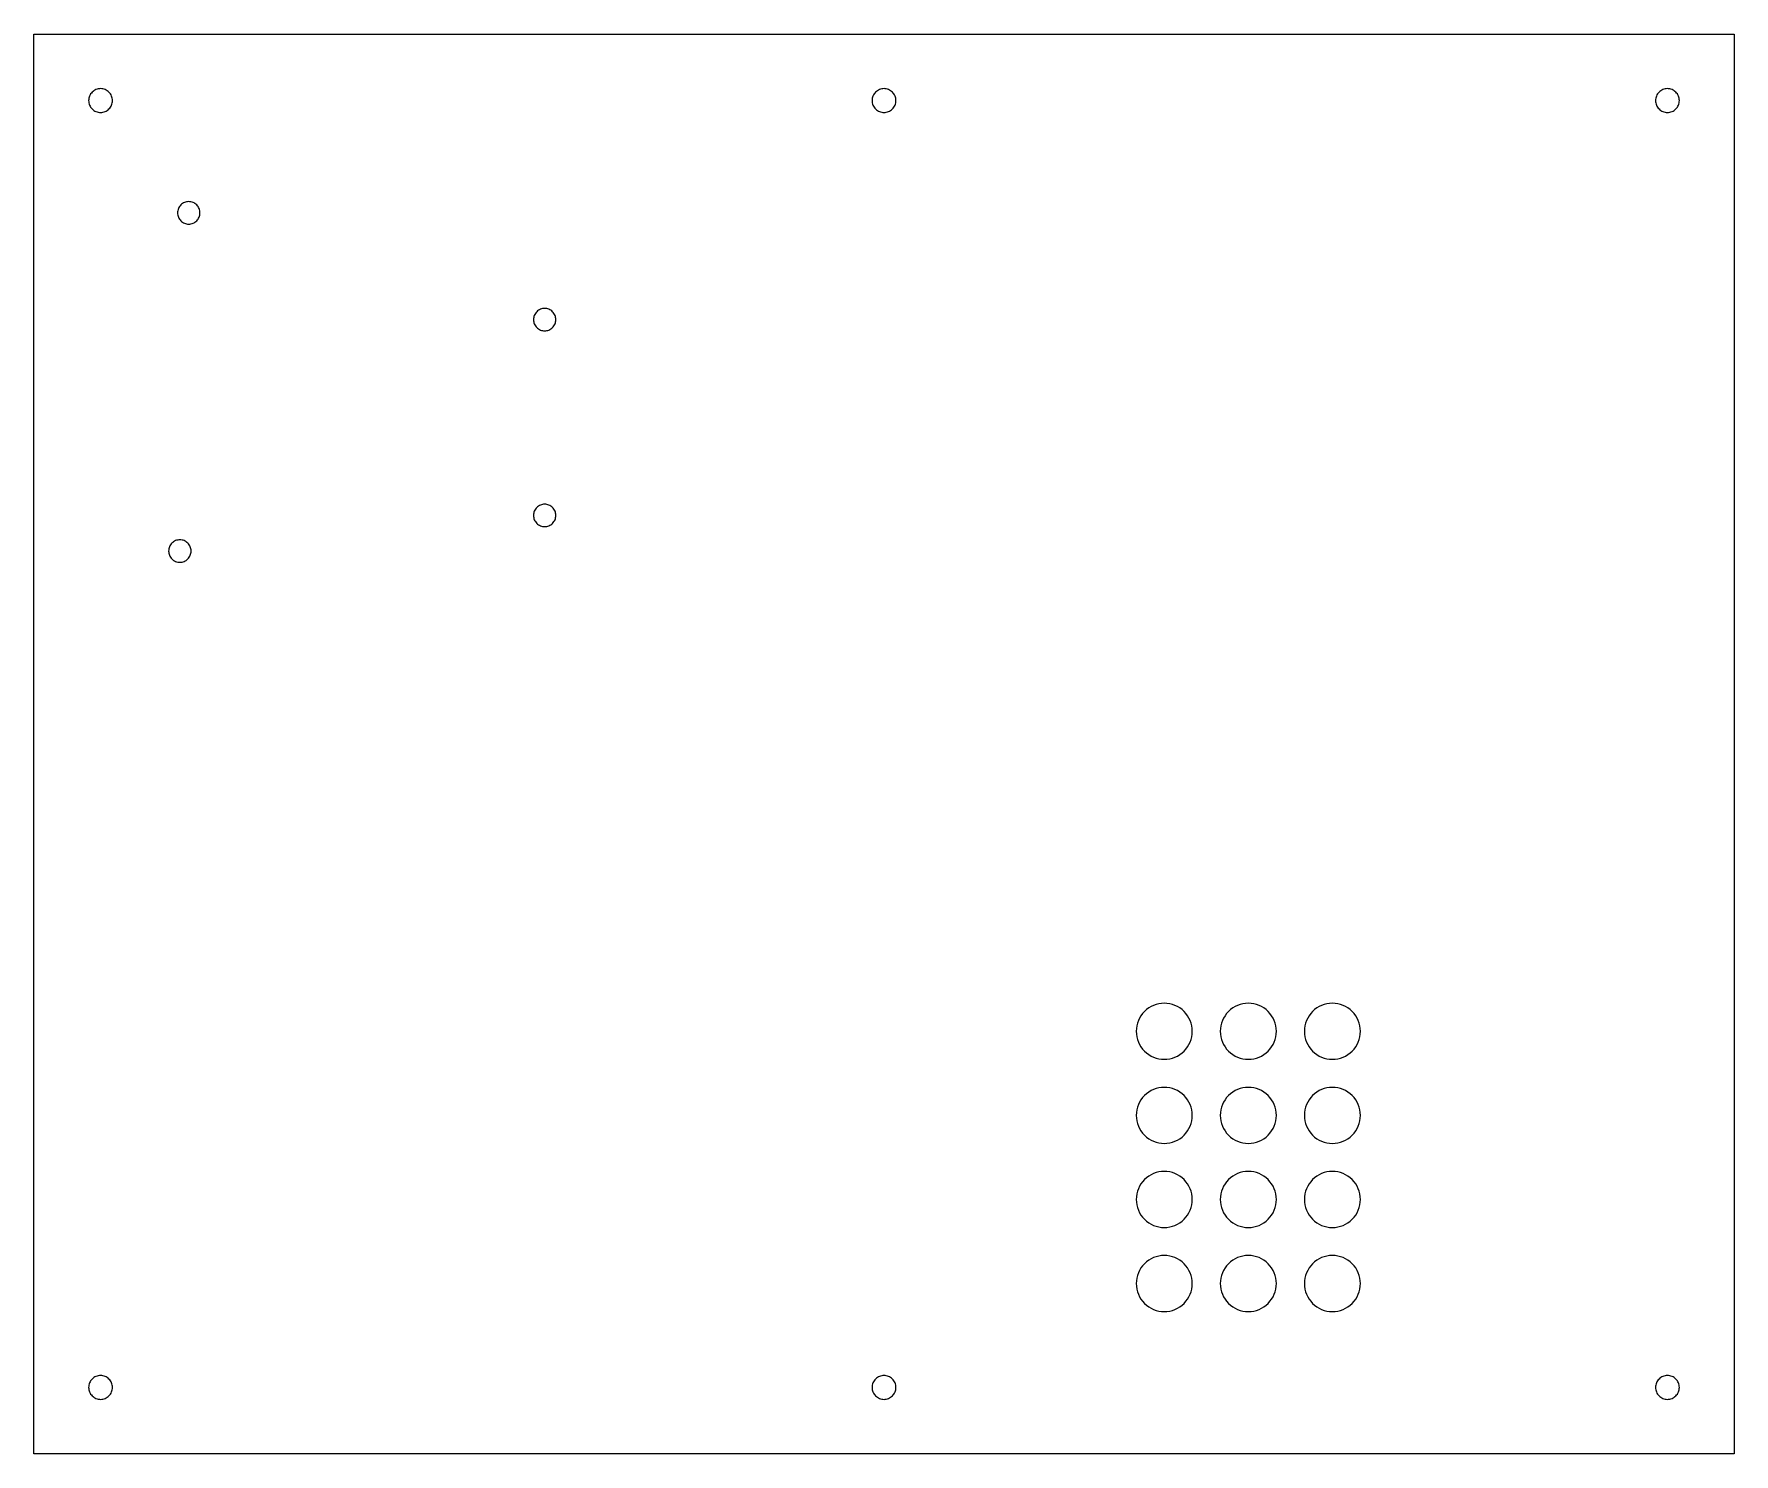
# Model space of a CAD drawing. Header units: millimetres. Extents: x 0 to 243, y 0 to 203.
import ezdxf

# ---------------------------------------------------------------- set-up
doc = ezdxf.new("R2010")
doc.units = ezdxf.units.MM

msp = doc.modelspace()

# ---------------------------------------------------------------- linework, layer by layer
for points in [[(0, 0), (0, 202.65), (242.65, 202.65), (242.65, 0)], [(11.0706, 192.4994), (11.1268, 192.6565), (11.1673, 192.8183), (11.1918, 192.9834), (11.2, 193.15), (11.1918, 193.3166), (11.1673, 193.4817), (11.1268, 193.6435), (11.0706, 193.8006), (10.9993, 193.9514), (10.9135, 194.0945), (10.8141, 194.2285), (10.7021, 194.3521), (10.5785, 194.4641), (10.4445, 194.5635), (10.3014, 194.6493), (10.1506, 194.7206), (9.9935, 194.7768), (9.8317, 194.8173), (9.6666, 194.8418), (9.5, 194.85), (9.3334, 194.8418), (9.1683, 194.8173), (9.0065, 194.7768), (8.8494, 194.7206), (8.6986, 194.6493), (8.5555, 194.5635), (8.4215, 194.4641), (8.2979, 194.3521), (8.1859, 194.2285), (8.0865, 194.0945), (8.0007, 193.9514), (7.9294, 193.8006), (7.8732, 193.6435), (7.8327, 193.4817), (7.8082, 193.3166), (7.8, 193.15), (7.8082, 192.9834), (7.8327, 192.8183), (7.8732, 192.6565), (7.9294, 192.4994), (8.0007, 192.3486), (8.0865, 192.2055), (8.1859, 192.0715), (8.2979, 191.9479), (8.4215, 191.8359), (8.5555, 191.7365), (8.6986, 191.6507), (8.8494, 191.5794), (9.0065, 191.5232), (9.1683, 191.4827), (9.3334, 191.4582), (9.5, 191.45), (9.6666, 191.4582), (9.8317, 191.4827), (9.9935, 191.5232), (10.1506, 191.5794), (10.3014, 191.6507), (10.4445, 191.7365), (10.5785, 191.8359), (10.7021, 191.9479), (10.8141, 192.0715), (10.9135, 192.2055), (10.9993, 192.3486)], [(122.8956, 192.4994), (122.9518, 192.6565), (122.9923, 192.8183), (123.0168, 192.9834), (123.025, 193.15), (123.0168, 193.3166), (122.9923, 193.4817), (122.9518, 193.6435), (122.8956, 193.8006), (122.8243, 193.9514), (122.7385, 194.0945), (122.6391, 194.2285), (122.5271, 194.3521), (122.4035, 194.4641), (122.2695, 194.5635), (122.1264, 194.6493), (121.9756, 194.7206), (121.8185, 194.7768), (121.6567, 194.8173), (121.4916, 194.8418), (121.325, 194.85), (121.1584, 194.8418), (120.9933, 194.8173), (120.8315, 194.7768), (120.6744, 194.7206), (120.5236, 194.6493), (120.3805, 194.5635), (120.2465, 194.4641), (120.1229, 194.3521), (120.0109, 194.2285), (119.9115, 194.0945), (119.8257, 193.9514), (119.7544, 193.8006), (119.6982, 193.6435), (119.6577, 193.4817), (119.6332, 193.3166), (119.625, 193.15), (119.6332, 192.9834), (119.6577, 192.8183), (119.6982, 192.6565), (119.7544, 192.4994), (119.8257, 192.3486), (119.9115, 192.2055), (120.0109, 192.0715), (120.1229, 191.9479), (120.2465, 191.8359), (120.3805, 191.7365), (120.5236, 191.6507), (120.6744, 191.5794), (120.8315, 191.5232), (120.9933, 191.4827), (121.1584, 191.4582), (121.325, 191.45), (121.4916, 191.4582), (121.6567, 191.4827), (121.8185, 191.5232), (121.9756, 191.5794), (122.1264, 191.6507), (122.2695, 191.7365), (122.4035, 191.8359), (122.5271, 191.9479), (122.6391, 192.0715), (122.7385, 192.2055), (122.8243, 192.3486)], [(234.7206, 192.4994), (234.7768, 192.6565), (234.8173, 192.8183), (234.8418, 192.9834), (234.85, 193.15), (234.8418, 193.3166), (234.8173, 193.4817), (234.7768, 193.6435), (234.7206, 193.8006), (234.6493, 193.9514), (234.5635, 194.0945), (234.4641, 194.2285), (234.3521, 194.3521), (234.2285, 194.4641), (234.0945, 194.5635), (233.9514, 194.6493), (233.8006, 194.7206), (233.6435, 194.7768), (233.4817, 194.8173), (233.3166, 194.8418), (233.15, 194.85), (232.9834, 194.8418), (232.8183, 194.8173), (232.6565, 194.7768), (232.4994, 194.7206), (232.3486, 194.6493), (232.2055, 194.5635), (232.0715, 194.4641), (231.9479, 194.3521), (231.8359, 194.2285), (231.7365, 194.0945), (231.6507, 193.9514), (231.5794, 193.8006), (231.5232, 193.6435), (231.4827, 193.4817), (231.4582, 193.3166), (231.45, 193.15), (231.4582, 192.9834), (231.4827, 192.8183), (231.5232, 192.6565), (231.5794, 192.4994), (231.6507, 192.3486), (231.7365, 192.2055), (231.8359, 192.0715), (231.9479, 191.9479), (232.0715, 191.8359), (232.2055, 191.7365), (232.3486, 191.6507), (232.4994, 191.5794), (232.6565, 191.5232), (232.8183, 191.4827), (232.9834, 191.4582), (233.15, 191.45), (233.3166, 191.4582), (233.4817, 191.4827), (233.6435, 191.5232), (233.8006, 191.5794), (233.9514, 191.6507), (234.0945, 191.7365), (234.2285, 191.8359), (234.3521, 191.9479), (234.4641, 192.0715), (234.5635, 192.2055), (234.6493, 192.3486)], [(23.6211, 176.6605), (23.6593, 176.8129), (23.6823, 176.9682), (23.69, 177.125), (23.6823, 177.2818), (23.6593, 177.4371), (23.6211, 177.5895), (23.5682, 177.7373), (23.5011, 177.8792), (23.4204, 178.0139), (23.3268, 178.14), (23.2214, 178.2564), (23.105, 178.3618), (22.9789, 178.4554), (22.8442, 178.5361), (22.7023, 178.6032), (22.5545, 178.6561), (22.4021, 178.6943), (22.2468, 178.7173), (22.09, 178.725), (21.9332, 178.7173), (21.7779, 178.6943), (21.6255, 178.6561), (21.4777, 178.6032), (21.3358, 178.5361), (21.2011, 178.4554), (21.075, 178.3618), (20.9586, 178.2564), (20.8532, 178.14), (20.7596, 178.0139), (20.6789, 177.8792), (20.6118, 177.7373), (20.5589, 177.5895), (20.5207, 177.4371), (20.4977, 177.2818), (20.49, 177.125), (20.4977, 176.9682), (20.5207, 176.8129), (20.5589, 176.6605), (20.6118, 176.5127), (20.6789, 176.3708), (20.7596, 176.2361), (20.8532, 176.11), (20.9586, 175.9936), (21.075, 175.8882), (21.2011, 175.7946), (21.3358, 175.7139), (21.4777, 175.6468), (21.6255, 175.5939), (21.7779, 175.5557), (21.9332, 175.5327), (22.09, 175.525), (22.2468, 175.5327), (22.4021, 175.5557), (22.5545, 175.5939), (22.7023, 175.6468), (22.8442, 175.7139), (22.9789, 175.7946), (23.105, 175.8882), (23.2214, 175.9936), (23.3268, 176.11), (23.4204, 176.2361), (23.5011, 176.3708), (23.5682, 176.5127)], [(74.3682, 161.2727), (74.4211, 161.4205), (74.4593, 161.5729), (74.4823, 161.7282), (74.49, 161.885), (74.4823, 162.0418), (74.4593, 162.1971), (74.4211, 162.3495), (74.3682, 162.4973), (74.3011, 162.6392), (74.2204, 162.7739), (74.1268, 162.9), (74.0214, 163.0164), (73.905, 163.1218), (73.7789, 163.2154), (73.6442, 163.2961), (73.5023, 163.3632), (73.3545, 163.4161), (73.2021, 163.4543), (73.0468, 163.4773), (72.89, 163.485), (72.7332, 163.4773), (72.5779, 163.4543), (72.4255, 163.4161), (72.2777, 163.3632), (72.1358, 163.2961), (72.0011, 163.2154), (71.875, 163.1218), (71.7586, 163.0164), (71.6532, 162.9), (71.5596, 162.7739), (71.4789, 162.6392), (71.4118, 162.4973), (71.3589, 162.3495), (71.3207, 162.1971), (71.2977, 162.0418), (71.29, 161.885), (71.2977, 161.7282), (71.3207, 161.5729), (71.3589, 161.4205), (71.4118, 161.2727), (71.4789, 161.1308), (71.5596, 160.9961), (71.6532, 160.87), (71.7586, 160.7536), (71.875, 160.6482), (72.0011, 160.5546), (72.1358, 160.4739), (72.2777, 160.4068), (72.4255, 160.3539), (72.5779, 160.3157), (72.7332, 160.2927), (72.89, 160.285), (73.0468, 160.2927), (73.2021, 160.3157), (73.3545, 160.3539), (73.5023, 160.4068), (73.6442, 160.4739), (73.7789, 160.5546), (73.905, 160.6482), (74.0214, 160.7536), (74.1268, 160.87), (74.2204, 160.9961), (74.3011, 161.1308)], [(74.3682, 133.3327), (74.4211, 133.4805), (74.4593, 133.6329), (74.4823, 133.7882), (74.49, 133.945), (74.4823, 134.1018), (74.4593, 134.2571), (74.4211, 134.4095), (74.3682, 134.5573), (74.3011, 134.6992), (74.2204, 134.8339), (74.1268, 134.96), (74.0214, 135.0764), (73.905, 135.1818), (73.7789, 135.2754), (73.6442, 135.3561), (73.5023, 135.4232), (73.3545, 135.4761), (73.2021, 135.5143), (73.0468, 135.5373), (72.89, 135.545), (72.7332, 135.5373), (72.5779, 135.5143), (72.4255, 135.4761), (72.2777, 135.4232), (72.1358, 135.3561), (72.0011, 135.2754), (71.875, 135.1818), (71.7586, 135.0764), (71.6532, 134.96), (71.5596, 134.8339), (71.4789, 134.6992), (71.4118, 134.5573), (71.3589, 134.4095), (71.3207, 134.2571), (71.2977, 134.1018), (71.29, 133.945), (71.2977, 133.7882), (71.3207, 133.6329), (71.3589, 133.4805), (71.4118, 133.3327), (71.4789, 133.1908), (71.5596, 133.0561), (71.6532, 132.93), (71.7586, 132.8136), (71.875, 132.7082), (72.0011, 132.6146), (72.1358, 132.5339), (72.2777, 132.4668), (72.4255, 132.4139), (72.5779, 132.3757), (72.7332, 132.3527), (72.89, 132.345), (73.0468, 132.3527), (73.2021, 132.3757), (73.3545, 132.4139), (73.5023, 132.4668), (73.6442, 132.5339), (73.7789, 132.6146), (73.905, 132.7082), (74.0214, 132.8136), (74.1268, 132.93), (74.2204, 133.0561), (74.3011, 133.1908)], [(22.3511, 128.4005), (22.3893, 128.5529), (22.4123, 128.7082), (22.42, 128.865), (22.4123, 129.0218), (22.3893, 129.1771), (22.3511, 129.3295), (22.2982, 129.4773), (22.2311, 129.6192), (22.1504, 129.7539), (22.0568, 129.88), (21.9514, 129.9964), (21.835, 130.1018), (21.7089, 130.1954), (21.5742, 130.2761), (21.4323, 130.3432), (21.2845, 130.3961), (21.1321, 130.4343), (20.9768, 130.4573), (20.82, 130.465), (20.6632, 130.4573), (20.5079, 130.4343), (20.3555, 130.3961), (20.2077, 130.3432), (20.0658, 130.2761), (19.9311, 130.1954), (19.805, 130.1018), (19.6886, 129.9964), (19.5832, 129.88), (19.4896, 129.7539), (19.4089, 129.6192), (19.3418, 129.4773), (19.2889, 129.3295), (19.2507, 129.1771), (19.2277, 129.0218), (19.22, 128.865), (19.2277, 128.7082), (19.2507, 128.5529), (19.2889, 128.4005), (19.3418, 128.2527), (19.4089, 128.1108), (19.4896, 127.9761), (19.5832, 127.85), (19.6886, 127.7336), (19.805, 127.6282), (19.9311, 127.5346), (20.0658, 127.4539), (20.2077, 127.3868), (20.3555, 127.3339), (20.5079, 127.2957), (20.6632, 127.2727), (20.82, 127.265), (20.9768, 127.2727), (21.1321, 127.2957), (21.2845, 127.3339), (21.4323, 127.3868), (21.5742, 127.4539), (21.7089, 127.5346), (21.835, 127.6282), (21.9514, 127.7336), (22.0568, 127.85), (22.1504, 127.9761), (22.2311, 128.1108), (22.2982, 128.2527)], [(165.0205, 58.7943), (165.1528, 59.1639), (165.2481, 59.5446), (165.3057, 59.9329), (165.325, 60.325), (165.3057, 60.7171), (165.2481, 61.1054), (165.1528, 61.4861), (165.0205, 61.8557), (164.8527, 62.2106), (164.6509, 62.5473), (164.417, 62.8626), (164.1534, 63.1534), (163.8626, 63.417), (163.5473, 63.6509), (163.2106, 63.8527), (162.8557, 64.0205), (162.4861, 64.1528), (162.1054, 64.2481), (161.7171, 64.3057), (161.325, 64.325), (160.9329, 64.3057), (160.5446, 64.2481), (160.1639, 64.1528), (159.7943, 64.0205), (159.4394, 63.8527), (159.1027, 63.6509), (158.7874, 63.417), (158.4966, 63.1534), (158.233, 62.8626), (157.9991, 62.5473), (157.7973, 62.2106), (157.6295, 61.8557), (157.4972, 61.4861), (157.4019, 61.1054), (157.3443, 60.7171), (157.325, 60.325), (157.3443, 59.9329), (157.4019, 59.5446), (157.4972, 59.1639), (157.6295, 58.7943), (157.7973, 58.4394), (157.9991, 58.1027), (158.233, 57.7874), (158.4966, 57.4966), (158.7874, 57.233), (159.1027, 56.9991), (159.4394, 56.7973), (159.7943, 56.6295), (160.1639, 56.4972), (160.5446, 56.4019), (160.9329, 56.3443), (161.325, 56.325), (161.7171, 56.3443), (162.1054, 56.4019), (162.4861, 56.4972), (162.8557, 56.6295), (163.2106, 56.7973), (163.5473, 56.9991), (163.8626, 57.233), (164.1534, 57.4966), (164.417, 57.7874), (164.6509, 58.1027), (164.8527, 58.4394)], [(177.1528, 59.1639), (177.2481, 59.5446), (177.3057, 59.9329), (177.325, 60.325), (177.3057, 60.7171), (177.2481, 61.1054), (177.1528, 61.4861), (177.0205, 61.8557), (176.8527, 62.2106), (176.6509, 62.5473), (176.417, 62.8626), (176.1534, 63.1534), (175.8626, 63.417), (175.5473, 63.6509), (175.2106, 63.8527), (174.8557, 64.0205), (174.4861, 64.1528), (174.1054, 64.2481), (173.7171, 64.3057), (173.325, 64.325), (172.9329, 64.3057), (172.5446, 64.2481), (172.1639, 64.1528), (171.7943, 64.0205), (171.4394, 63.8527), (171.1027, 63.6509), (170.7874, 63.417), (170.4966, 63.1534), (170.233, 62.8626), (169.9991, 62.5473), (169.7973, 62.2106), (169.6295, 61.8557), (169.4972, 61.4861), (169.4019, 61.1054), (169.3443, 60.7171), (169.325, 60.325), (169.3443, 59.9329), (169.4019, 59.5446), (169.4972, 59.1639), (169.6295, 58.7943), (169.7973, 58.4394), (169.9991, 58.1027), (170.233, 57.7874), (170.4966, 57.4966), (170.7874, 57.233), (171.1027, 56.9991), (171.4394, 56.7973), (171.7943, 56.6295), (172.1639, 56.4972), (172.5446, 56.4019), (172.9329, 56.3443), (173.325, 56.325), (173.7171, 56.3443), (174.1054, 56.4019), (174.4861, 56.4972), (174.8557, 56.6295), (175.2106, 56.7973), (175.5473, 56.9991), (175.8626, 57.233), (176.1534, 57.4966), (176.417, 57.7874), (176.6509, 58.1027), (176.8527, 58.4394), (177.0205, 58.7943)], [(189.0205, 58.7943), (189.1528, 59.1639), (189.2481, 59.5446), (189.3057, 59.9329), (189.325, 60.325), (189.3057, 60.7171), (189.2481, 61.1054), (189.1528, 61.4861), (189.0205, 61.8557), (188.8527, 62.2106), (188.6509, 62.5473), (188.417, 62.8626), (188.1534, 63.1534), (187.8626, 63.417), (187.5473, 63.6509), (187.2106, 63.8527), (186.8557, 64.0205), (186.4861, 64.1528), (186.1054, 64.2481), (185.7171, 64.3057), (185.325, 64.325), (184.9329, 64.3057), (184.5446, 64.2481), (184.1639, 64.1528), (183.7943, 64.0205), (183.4394, 63.8527), (183.1027, 63.6509), (182.7874, 63.417), (182.4966, 63.1534), (182.233, 62.8626), (181.9991, 62.5473), (181.7973, 62.2106), (181.6295, 61.8557), (181.4972, 61.4861), (181.4019, 61.1054), (181.3443, 60.7171), (181.325, 60.325), (181.3443, 59.9329), (181.4019, 59.5446), (181.4972, 59.1639), (181.6295, 58.7943), (181.7973, 58.4394), (181.9991, 58.1027), (182.233, 57.7874), (182.4966, 57.4966), (182.7874, 57.233), (183.1027, 56.9991), (183.4394, 56.7973), (183.7943, 56.6295), (184.1639, 56.4972), (184.5446, 56.4019), (184.9329, 56.3443), (185.325, 56.325), (185.7171, 56.3443), (186.1054, 56.4019), (186.4861, 56.4972), (186.8557, 56.6295), (187.2106, 56.7973), (187.5473, 56.9991), (187.8626, 57.233), (188.1534, 57.4966), (188.417, 57.7874), (188.6509, 58.1027), (188.8527, 58.4394)], [(165.0205, 46.7943), (165.1528, 47.1639), (165.2481, 47.5446), (165.3057, 47.9329), (165.325, 48.325), (165.3057, 48.7171), (165.2481, 49.1054), (165.1528, 49.4861), (165.0205, 49.8557), (164.8527, 50.2106), (164.6509, 50.5473), (164.417, 50.8626), (164.1534, 51.1534), (163.8626, 51.417), (163.5473, 51.6509), (163.2106, 51.8527), (162.8557, 52.0205), (162.4861, 52.1528), (162.1054, 52.2481), (161.7171, 52.3057), (161.325, 52.325), (160.9329, 52.3057), (160.5446, 52.2481), (160.1639, 52.1528), (159.7943, 52.0205), (159.4394, 51.8527), (159.1027, 51.6509), (158.7874, 51.417), (158.4966, 51.1534), (158.233, 50.8626), (157.9991, 50.5473), (157.7973, 50.2106), (157.6295, 49.8557), (157.4972, 49.4861), (157.4019, 49.1054), (157.3443, 48.7171), (157.325, 48.325), (157.3443, 47.9329), (157.4019, 47.5446), (157.4972, 47.1639), (157.6295, 46.7943), (157.7973, 46.4394), (157.9991, 46.1027), (158.233, 45.7874), (158.4966, 45.4966), (158.7874, 45.233), (159.1027, 44.9991), (159.4394, 44.7973), (159.7943, 44.6295), (160.1639, 44.4972), (160.5446, 44.4019), (160.9329, 44.3443), (161.325, 44.325), (161.7171, 44.3443), (162.1054, 44.4019), (162.4861, 44.4972), (162.8557, 44.6295), (163.2106, 44.7973), (163.5473, 44.9991), (163.8626, 45.233), (164.1534, 45.4966), (164.417, 45.7874), (164.6509, 46.1027), (164.8527, 46.4394)], [(177.0205, 46.7943), (177.1528, 47.1639), (177.2481, 47.5446), (177.3057, 47.9329), (177.325, 48.325), (177.3057, 48.7171), (177.2481, 49.1054), (177.1528, 49.4861), (177.0205, 49.8557), (176.8527, 50.2106), (176.6509, 50.5473), (176.417, 50.8626), (176.1534, 51.1534), (175.8626, 51.417), (175.5473, 51.6509), (175.2106, 51.8527), (174.8557, 52.0205), (174.4861, 52.1528), (174.1054, 52.2481), (173.7171, 52.3057), (173.325, 52.325), (172.9329, 52.3057), (172.5446, 52.2481), (172.1639, 52.1528), (171.7943, 52.0205), (171.4394, 51.8527), (171.1027, 51.6509), (170.7874, 51.417), (170.4966, 51.1534), (170.233, 50.8626), (169.9991, 50.5473), (169.7973, 50.2106), (169.6295, 49.8557), (169.4972, 49.4861), (169.4019, 49.1054), (169.3443, 48.7171), (169.325, 48.325), (169.3443, 47.9329), (169.4019, 47.5446), (169.4972, 47.1639), (169.6295, 46.7943), (169.7973, 46.4394), (169.9991, 46.1027), (170.233, 45.7874), (170.4966, 45.4966), (170.7874, 45.233), (171.1027, 44.9991), (171.4394, 44.7973), (171.7943, 44.6295), (172.1639, 44.4972), (172.5446, 44.4019), (172.9329, 44.3443), (173.325, 44.325), (173.7171, 44.3443), (174.1054, 44.4019), (174.4861, 44.4972), (174.8557, 44.6295), (175.2106, 44.7973), (175.5473, 44.9991), (175.8626, 45.233), (176.1534, 45.4966), (176.417, 45.7874), (176.6509, 46.1027), (176.8527, 46.4394)], [(189.0205, 46.7943), (189.1528, 47.1639), (189.2481, 47.5446), (189.3057, 47.9329), (189.325, 48.325), (189.3057, 48.7171), (189.2481, 49.1054), (189.1528, 49.4861), (189.0205, 49.8557), (188.8527, 50.2106), (188.6509, 50.5473), (188.417, 50.8626), (188.1534, 51.1534), (187.8626, 51.417), (187.5473, 51.6509), (187.2106, 51.8527), (186.8557, 52.0205), (186.4861, 52.1528), (186.1054, 52.2481), (185.7171, 52.3057), (185.325, 52.325), (184.9329, 52.3057), (184.5446, 52.2481), (184.1639, 52.1528), (183.7943, 52.0205), (183.4394, 51.8527), (183.1027, 51.6509), (182.7874, 51.417), (182.4966, 51.1534), (182.233, 50.8626), (181.9991, 50.5473), (181.7973, 50.2106), (181.6295, 49.8557), (181.4972, 49.4861), (181.4019, 49.1054), (181.3443, 48.7171), (181.325, 48.325), (181.3443, 47.9329), (181.4019, 47.5446), (181.4972, 47.1639), (181.6295, 46.7943), (181.7973, 46.4394), (181.9991, 46.1027), (182.233, 45.7874), (182.4966, 45.4966), (182.7874, 45.233), (183.1027, 44.9991), (183.4394, 44.7973), (183.7943, 44.6295), (184.1639, 44.4972), (184.5446, 44.4019), (184.9329, 44.3443), (185.325, 44.325), (185.7171, 44.3443), (186.1054, 44.4019), (186.4861, 44.4972), (186.8557, 44.6295), (187.2106, 44.7973), (187.5473, 44.9991), (187.8626, 45.233), (188.1534, 45.4966), (188.417, 45.7874), (188.6509, 46.1027), (188.8527, 46.4394)], [(165.1528, 35.1639), (165.2481, 35.5446), (165.3057, 35.9329), (165.325, 36.325), (165.3057, 36.7171), (165.2481, 37.1054), (165.1528, 37.4861), (165.0205, 37.8557), (164.8527, 38.2106), (164.6509, 38.5473), (164.417, 38.8626), (164.1534, 39.1534), (163.8626, 39.417), (163.5473, 39.6509), (163.2106, 39.8527), (162.8557, 40.0205), (162.4861, 40.1528), (162.1054, 40.2481), (161.7171, 40.3057), (161.325, 40.325), (160.9329, 40.3057), (160.5446, 40.2481), (160.1639, 40.1528), (159.7943, 40.0205), (159.4394, 39.8527), (159.1027, 39.6509), (158.7874, 39.417), (158.4966, 39.1534), (158.233, 38.8626), (157.9991, 38.5473), (157.7973, 38.2106), (157.6295, 37.8557), (157.4972, 37.4861), (157.4019, 37.1054), (157.3443, 36.7171), (157.325, 36.325), (157.3443, 35.9329), (157.4019, 35.5446), (157.4972, 35.1639), (157.6295, 34.7943), (157.7973, 34.4394), (157.9991, 34.1027), (158.233, 33.7874), (158.4966, 33.4966), (158.7874, 33.233), (159.1027, 32.9991), (159.4394, 32.7973), (159.7943, 32.6295), (160.1639, 32.4972), (160.5446, 32.4019), (160.9329, 32.3443), (161.325, 32.325), (161.7171, 32.3443), (162.1054, 32.4019), (162.4861, 32.4972), (162.8557, 32.6295), (163.2106, 32.7973), (163.5473, 32.9991), (163.8626, 33.233), (164.1534, 33.4966), (164.417, 33.7874), (164.6509, 34.1027), (164.8527, 34.4394), (165.0205, 34.7943)], [(177.0205, 34.7943), (177.1528, 35.1639), (177.2481, 35.5446), (177.3057, 35.9329), (177.325, 36.325), (177.3057, 36.7171), (177.2481, 37.1054), (177.1528, 37.4861), (177.0205, 37.8557), (176.8527, 38.2106), (176.6509, 38.5473), (176.417, 38.8626), (176.1534, 39.1534), (175.8626, 39.417), (175.5473, 39.6509), (175.2106, 39.8527), (174.8557, 40.0205), (174.4861, 40.1528), (174.1054, 40.2481), (173.7171, 40.3057), (173.325, 40.325), (172.9329, 40.3057), (172.5446, 40.2481), (172.1639, 40.1528), (171.7943, 40.0205), (171.4394, 39.8527), (171.1027, 39.6509), (170.7874, 39.417), (170.4966, 39.1534), (170.233, 38.8626), (169.9991, 38.5473), (169.7973, 38.2106), (169.6295, 37.8557), (169.4972, 37.4861), (169.4019, 37.1054), (169.3443, 36.7171), (169.325, 36.325), (169.3443, 35.9329), (169.4019, 35.5446), (169.4972, 35.1639), (169.6295, 34.7943), (169.7973, 34.4394), (169.9991, 34.1027), (170.233, 33.7874), (170.4966, 33.4966), (170.7874, 33.233), (171.1027, 32.9991), (171.4394, 32.7973), (171.7943, 32.6295), (172.1639, 32.4972), (172.5446, 32.4019), (172.9329, 32.3443), (173.325, 32.325), (173.7171, 32.3443), (174.1054, 32.4019), (174.4861, 32.4972), (174.8557, 32.6295), (175.2106, 32.7973), (175.5473, 32.9991), (175.8626, 33.233), (176.1534, 33.4966), (176.417, 33.7874), (176.6509, 34.1027), (176.8527, 34.4394)], [(189.1528, 35.1639), (189.2481, 35.5446), (189.3057, 35.9329), (189.325, 36.325), (189.3057, 36.7171), (189.2481, 37.1054), (189.1528, 37.4861), (189.0205, 37.8557), (188.8527, 38.2106), (188.6509, 38.5473), (188.417, 38.8626), (188.1534, 39.1534), (187.8626, 39.417), (187.5473, 39.6509), (187.2106, 39.8527), (186.8557, 40.0205), (186.4861, 40.1528), (186.1054, 40.2481), (185.7171, 40.3057), (185.325, 40.325), (184.9329, 40.3057), (184.5446, 40.2481), (184.1639, 40.1528), (183.7943, 40.0205), (183.4394, 39.8527), (183.1027, 39.6509), (182.7874, 39.417), (182.4966, 39.1534), (182.233, 38.8626), (181.9991, 38.5473), (181.7973, 38.2106), (181.6295, 37.8557), (181.4972, 37.4861), (181.4019, 37.1054), (181.3443, 36.7171), (181.325, 36.325), (181.3443, 35.9329), (181.4019, 35.5446), (181.4972, 35.1639), (181.6295, 34.7943), (181.7973, 34.4394), (181.9991, 34.1027), (182.233, 33.7874), (182.4966, 33.4966), (182.7874, 33.233), (183.1027, 32.9991), (183.4394, 32.7973), (183.7943, 32.6295), (184.1639, 32.4972), (184.5446, 32.4019), (184.9329, 32.3443), (185.325, 32.325), (185.7171, 32.3443), (186.1054, 32.4019), (186.4861, 32.4972), (186.8557, 32.6295), (187.2106, 32.7973), (187.5473, 32.9991), (187.8626, 33.233), (188.1534, 33.4966), (188.417, 33.7874), (188.6509, 34.1027), (188.8527, 34.4394), (189.0205, 34.7943)], [(165.1528, 23.1639), (165.2481, 23.5446), (165.3057, 23.9329), (165.325, 24.325), (165.3057, 24.7171), (165.2481, 25.1054), (165.1528, 25.4861), (165.0205, 25.8557), (164.8527, 26.2106), (164.6509, 26.5473), (164.417, 26.8626), (164.1534, 27.1534), (163.8626, 27.417), (163.5473, 27.6509), (163.2106, 27.8527), (162.8557, 28.0205), (162.4861, 28.1528), (162.1054, 28.2481), (161.7171, 28.3057), (161.325, 28.325), (160.9329, 28.3057), (160.5446, 28.2481), (160.1639, 28.1528), (159.7943, 28.0205), (159.4394, 27.8527), (159.1027, 27.6509), (158.7874, 27.417), (158.4966, 27.1534), (158.233, 26.8626), (157.9991, 26.5473), (157.7973, 26.2106), (157.6295, 25.8557), (157.4972, 25.4861), (157.4019, 25.1054), (157.3443, 24.7171), (157.325, 24.325), (157.3443, 23.9329), (157.4019, 23.5446), (157.4972, 23.1639), (157.6295, 22.7943), (157.7973, 22.4394), (157.9991, 22.1027), (158.233, 21.7874), (158.4966, 21.4966), (158.7874, 21.233), (159.1027, 20.9991), (159.4394, 20.7973), (159.7943, 20.6295), (160.1639, 20.4972), (160.5446, 20.4019), (160.9329, 20.3443), (161.325, 20.325), (161.7171, 20.3443), (162.1054, 20.4019), (162.4861, 20.4972), (162.8557, 20.6295), (163.2106, 20.7973), (163.5473, 20.9991), (163.8626, 21.233), (164.1534, 21.4966), (164.417, 21.7874), (164.6509, 22.1027), (164.8527, 22.4394), (165.0205, 22.7943)], [(177.1528, 23.1639), (177.2481, 23.5446), (177.3057, 23.9329), (177.325, 24.325), (177.3057, 24.7171), (177.2481, 25.1054), (177.1528, 25.4861), (177.0205, 25.8557), (176.8527, 26.2106), (176.6509, 26.5473), (176.417, 26.8626), (176.1534, 27.1534), (175.8626, 27.417), (175.5473, 27.6509), (175.2106, 27.8527), (174.8557, 28.0205), (174.4861, 28.1528), (174.1054, 28.2481), (173.7171, 28.3057), (173.325, 28.325), (172.9329, 28.3057), (172.5446, 28.2481), (172.1639, 28.1528), (171.7943, 28.0205), (171.4394, 27.8527), (171.1027, 27.6509), (170.7874, 27.417), (170.4966, 27.1534), (170.233, 26.8626), (169.9991, 26.5473), (169.7973, 26.2106), (169.6295, 25.8557), (169.4972, 25.4861), (169.4019, 25.1054), (169.3443, 24.7171), (169.325, 24.325), (169.3443, 23.9329), (169.4019, 23.5446), (169.4972, 23.1639), (169.6295, 22.7943), (169.7973, 22.4394), (169.9991, 22.1027), (170.233, 21.7874), (170.4966, 21.4966), (170.7874, 21.233), (171.1027, 20.9991), (171.4394, 20.7973), (171.7943, 20.6295), (172.1639, 20.4972), (172.5446, 20.4019), (172.9329, 20.3443), (173.325, 20.325), (173.7171, 20.3443), (174.1054, 20.4019), (174.4861, 20.4972), (174.8557, 20.6295), (175.2106, 20.7973), (175.5473, 20.9991), (175.8626, 21.233), (176.1534, 21.4966), (176.417, 21.7874), (176.6509, 22.1027), (176.8527, 22.4394), (177.0205, 22.7943)], [(189.0205, 22.7943), (189.1528, 23.1639), (189.2481, 23.5446), (189.3057, 23.9329), (189.325, 24.325), (189.3057, 24.7171), (189.2481, 25.1054), (189.1528, 25.4861), (189.0205, 25.8557), (188.8527, 26.2106), (188.6509, 26.5473), (188.417, 26.8626), (188.1534, 27.1534), (187.8626, 27.417), (187.5473, 27.6509), (187.2106, 27.8527), (186.8557, 28.0205), (186.4861, 28.1528), (186.1054, 28.2481), (185.7171, 28.3057), (185.325, 28.325), (184.9329, 28.3057), (184.5446, 28.2481), (184.1639, 28.1528), (183.7943, 28.0205), (183.4394, 27.8527), (183.1027, 27.6509), (182.7874, 27.417), (182.4966, 27.1534), (182.233, 26.8626), (181.9991, 26.5473), (181.7973, 26.2106), (181.6295, 25.8557), (181.4972, 25.4861), (181.4019, 25.1054), (181.3443, 24.7171), (181.325, 24.325), (181.3443, 23.9329), (181.4019, 23.5446), (181.4972, 23.1639), (181.6295, 22.7943), (181.7973, 22.4394), (181.9991, 22.1027), (182.233, 21.7874), (182.4966, 21.4966), (182.7874, 21.233), (183.1027, 20.9991), (183.4394, 20.7973), (183.7943, 20.6295), (184.1639, 20.4972), (184.5446, 20.4019), (184.9329, 20.3443), (185.325, 20.325), (185.7171, 20.3443), (186.1054, 20.4019), (186.4861, 20.4972), (186.8557, 20.6295), (187.2106, 20.7973), (187.5473, 20.9991), (187.8626, 21.233), (188.1534, 21.4966), (188.417, 21.7874), (188.6509, 22.1027), (188.8527, 22.4394)], [(11.1268, 9.0065), (11.1673, 9.1683), (11.1918, 9.3334), (11.2, 9.5), (11.1918, 9.6666), (11.1673, 9.8317), (11.1268, 9.9935), (11.0706, 10.1506), (10.9993, 10.3014), (10.9135, 10.4445), (10.8141, 10.5785), (10.7021, 10.7021), (10.5785, 10.8141), (10.4445, 10.9135), (10.3014, 10.9993), (10.1506, 11.0706), (9.9935, 11.1268), (9.8317, 11.1673), (9.6666, 11.1918), (9.5, 11.2), (9.3334, 11.1918), (9.1683, 11.1673), (9.0065, 11.1268), (8.8494, 11.0706), (8.6986, 10.9993), (8.5555, 10.9135), (8.4215, 10.8141), (8.2979, 10.7021), (8.1859, 10.5785), (8.0865, 10.4445), (8.0007, 10.3014), (7.9294, 10.1506), (7.8732, 9.9935), (7.8327, 9.8317), (7.8082, 9.6666), (7.8, 9.5), (7.8082, 9.3334), (7.8327, 9.1683), (7.8732, 9.0065), (7.9294, 8.8494), (8.0007, 8.6986), (8.0865, 8.5555), (8.1859, 8.4215), (8.2979, 8.2979), (8.4215, 8.1859), (8.5555, 8.0865), (8.6986, 8.0007), (8.8494, 7.9294), (9.0065, 7.8732), (9.1683, 7.8327), (9.3334, 7.8082), (9.5, 7.8), (9.6666, 7.8082), (9.8317, 7.8327), (9.9935, 7.8732), (10.1506, 7.9294), (10.3014, 8.0007), (10.4445, 8.0865), (10.5785, 8.1859), (10.7021, 8.2979), (10.8141, 8.4215), (10.9135, 8.5555), (10.9993, 8.6986), (11.0706, 8.8494)], [(122.9518, 9.0065), (122.9923, 9.1683), (123.0168, 9.3334), (123.025, 9.5), (123.0168, 9.6666), (122.9923, 9.8317), (122.9518, 9.9935), (122.8956, 10.1506), (122.8243, 10.3014), (122.7385, 10.4445), (122.6391, 10.5785), (122.5271, 10.7021), (122.4035, 10.8141), (122.2695, 10.9135), (122.1264, 10.9993), (121.9756, 11.0706), (121.8185, 11.1268), (121.6567, 11.1673), (121.4916, 11.1918), (121.325, 11.2), (121.1584, 11.1918), (120.9933, 11.1673), (120.8315, 11.1268), (120.6744, 11.0706), (120.5236, 10.9993), (120.3805, 10.9135), (120.2465, 10.8141), (120.1229, 10.7021), (120.0109, 10.5785), (119.9115, 10.4445), (119.8257, 10.3014), (119.7544, 10.1506), (119.6982, 9.9935), (119.6577, 9.8317), (119.6332, 9.6666), (119.625, 9.5), (119.6332, 9.3334), (119.6577, 9.1683), (119.6982, 9.0065), (119.7544, 8.8494), (119.8257, 8.6986), (119.9115, 8.5555), (120.0109, 8.4215), (120.1229, 8.2979), (120.2465, 8.1859), (120.3805, 8.0865), (120.5236, 8.0007), (120.6744, 7.9294), (120.8315, 7.8732), (120.9933, 7.8327), (121.1584, 7.8082), (121.325, 7.8), (121.4916, 7.8082), (121.6567, 7.8327), (121.8185, 7.8732), (121.9756, 7.9294), (122.1264, 8.0007), (122.2695, 8.0865), (122.4035, 8.1859), (122.5271, 8.2979), (122.6391, 8.4215), (122.7385, 8.5555), (122.8243, 8.6986), (122.8956, 8.8494)], [(234.7768, 9.0065), (234.8173, 9.1683), (234.8418, 9.3334), (234.85, 9.5), (234.8418, 9.6666), (234.8173, 9.8317), (234.7768, 9.9935), (234.7206, 10.1506), (234.6493, 10.3014), (234.5635, 10.4445), (234.4641, 10.5785), (234.3521, 10.7021), (234.2285, 10.8141), (234.0945, 10.9135), (233.9514, 10.9993), (233.8006, 11.0706), (233.6435, 11.1268), (233.4817, 11.1673), (233.3166, 11.1918), (233.15, 11.2), (232.9834, 11.1918), (232.8183, 11.1673), (232.6565, 11.1268), (232.4994, 11.0706), (232.3486, 10.9993), (232.2055, 10.9135), (232.0715, 10.8141), (231.9479, 10.7021), (231.8359, 10.5785), (231.7365, 10.4445), (231.6507, 10.3014), (231.5794, 10.1506), (231.5232, 9.9935), (231.4827, 9.8317), (231.4582, 9.6666), (231.45, 9.5), (231.4582, 9.3334), (231.4827, 9.1683), (231.5232, 9.0065), (231.5794, 8.8494), (231.6507, 8.6986), (231.7365, 8.5555), (231.8359, 8.4215), (231.9479, 8.2979), (232.0715, 8.1859), (232.2055, 8.0865), (232.3486, 8.0007), (232.4994, 7.9294), (232.6565, 7.8732), (232.8183, 7.8327), (232.9834, 7.8082), (233.15, 7.8), (233.3166, 7.8082), (233.4817, 7.8327), (233.6435, 7.8732), (233.8006, 7.9294), (233.9514, 8.0007), (234.0945, 8.0865), (234.2285, 8.1859), (234.3521, 8.2979), (234.4641, 8.4215), (234.5635, 8.5555), (234.6493, 8.6986), (234.7206, 8.8494)]]:
    msp.add_lwpolyline(points, close=True)

doc.saveas('drawing.dxf')
